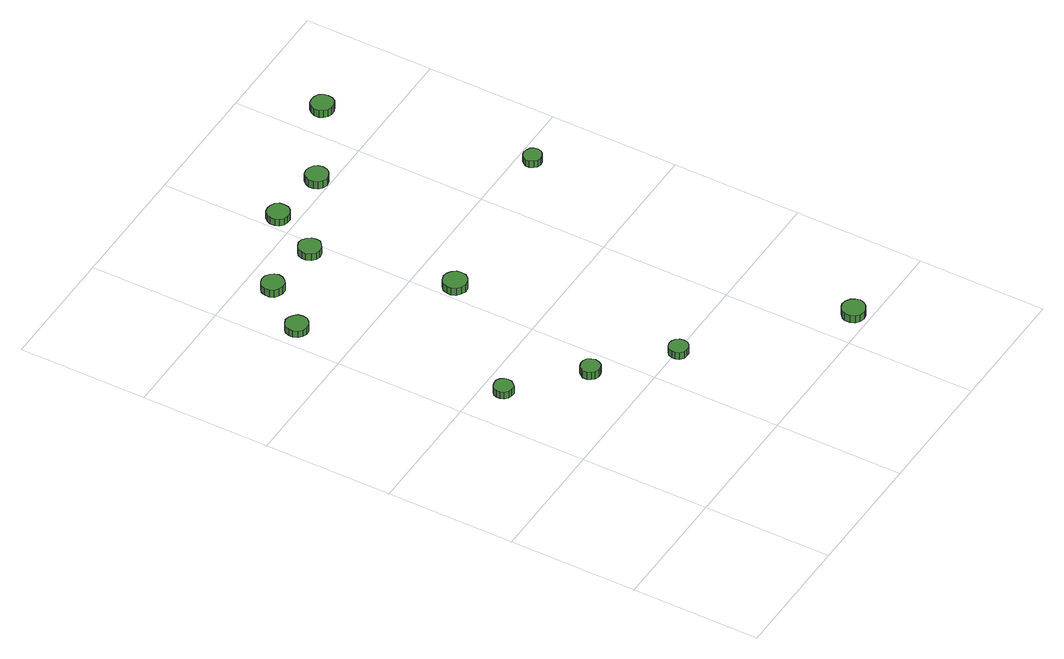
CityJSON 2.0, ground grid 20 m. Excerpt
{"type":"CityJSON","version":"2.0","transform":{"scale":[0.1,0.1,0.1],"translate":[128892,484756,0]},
"CityObjects":{
"tree1":{"type":"SolitaryVegetationObject","attributes":{"function":"something"},"geometry":[{"type":"MultiSurface","lod":"1","boundaries":[[[0,1,2,3,4,5,6,7,8,9,10,11,12,13,14]],[[15,16,17,18,19,20,21,22,23,24,25,26,27,28,29]],[[0,29,28,1]],[[1,28,27,2]],[[2,27,26,3]],[[3,26,25,4]],[[4,25,24,5]],[[5,24,23,6]],[[6,23,22,7]],[[7,22,21,8]],[[8,21,20,9]],[[9,20,19,10]],[[10,19,18,11]],[[11,18,17,12]],[[12,17,16,13]],[[13,16,15,14]],[[14,15,29,0]]]}]},
"tree2":{"type":"SolitaryVegetationObject","attributes":{"function":"something"},"geometry":[{"type":"MultiSurface","lod":"1","boundaries":[[[30,31,32,33,34,35,36,37,38,39,40,41,42,43,44]],[[45,46,47,48,49,50,51,52,53,54,55,56,57,58,59]],[[30,59,58,31]],[[31,58,57,32]],[[32,57,56,33]],[[33,56,55,34]],[[34,55,54,35]],[[35,54,53,36]],[[36,53,52,37]],[[37,52,51,38]],[[38,51,50,39]],[[39,50,49,40]],[[40,49,48,41]],[[41,48,47,42]],[[42,47,46,43]],[[43,46,45,44]],[[44,45,59,30]]]}]},
"tree3":{"type":"SolitaryVegetationObject","attributes":{"function":"something"},"geometry":[{"type":"MultiSurface","lod":"1","boundaries":[[[60,61,62,63,64,65,66,67,68,69,70,71,72,73,74]],[[75,76,77,78,79,80,81,82,83,84,85,86,87,88,89]],[[60,89,88,61]],[[61,88,87,62]],[[62,87,86,63]],[[63,86,85,64]],[[64,85,84,65]],[[65,84,83,66]],[[66,83,82,67]],[[67,82,81,68]],[[68,81,80,69]],[[69,80,79,70]],[[70,79,78,71]],[[71,78,77,72]],[[72,77,76,73]],[[73,76,75,74]],[[74,75,89,60]]]}]},
"tree4":{"type":"SolitaryVegetationObject","attributes":{"function":"something"},"geometry":[{"type":"MultiSurface","lod":"1","boundaries":[[[90,91,92,93,94,95,96,97,98,99,100,101,102,103,104]],[[105,106,107,108,109,110,111,112,113,114,115,116,117,118,119]],[[90,119,118,91]],[[91,118,117,92]],[[92,117,116,93]],[[93,116,115,94]],[[94,115,114,95]],[[95,114,113,96]],[[96,113,112,97]],[[97,112,111,98]],[[98,111,110,99]],[[99,110,109,100]],[[100,109,108,101]],[[101,108,107,102]],[[102,107,106,103]],[[103,106,105,104]],[[104,105,119,90]]]}]},
"tree5":{"type":"SolitaryVegetationObject","attributes":{"function":"something"},"geometry":[{"type":"MultiSurface","lod":"1","boundaries":[[[120,121,122,123,124,125,126,127,128,129,130,131,132,133,134]],[[135,136,137,138,139,140,141,142,143,144,145,146,147,148,149]],[[120,149,148,121]],[[121,148,147,122]],[[122,147,146,123]],[[123,146,145,124]],[[124,145,144,125]],[[125,144,143,126]],[[126,143,142,127]],[[127,142,141,128]],[[128,141,140,129]],[[129,140,139,130]],[[130,139,138,131]],[[131,138,137,132]],[[132,137,136,133]],[[133,136,135,134]],[[134,135,149,120]]]}]},
"tree6":{"type":"SolitaryVegetationObject","attributes":{"function":"something"},"geometry":[{"type":"MultiSurface","lod":"1","boundaries":[[[150,151,152,153,154,155,156,157,158,159,160,161,162,163,164]],[[165,166,167,168,169,170,171,172,173,174,175,176,177,178,179]],[[150,179,178,151]],[[151,178,177,152]],[[152,177,176,153]],[[153,176,175,154]],[[154,175,174,155]],[[155,174,173,156]],[[156,173,172,157]],[[157,172,171,158]],[[158,171,170,159]],[[159,170,169,160]],[[160,169,168,161]],[[161,168,167,162]],[[162,167,166,163]],[[163,166,165,164]],[[164,165,179,150]]]}]},
"tree7":{"type":"SolitaryVegetationObject","attributes":{"function":"something"},"geometry":[{"type":"MultiSurface","lod":"1","boundaries":[[[180,181,182,183,184,185,186,187,188,189,190,191,192,193,194]],[[195,196,197,198,199,200,201,202,203,204,205,206,207,208,209]],[[180,209,208,181]],[[181,208,207,182]],[[182,207,206,183]],[[183,206,205,184]],[[184,205,204,185]],[[185,204,203,186]],[[186,203,202,187]],[[187,202,201,188]],[[188,201,200,189]],[[189,200,199,190]],[[190,199,198,191]],[[191,198,197,192]],[[192,197,196,193]],[[193,196,195,194]],[[194,195,209,180]]]}]},
"tree8":{"type":"SolitaryVegetationObject","attributes":{"function":"something"},"geometry":[{"type":"MultiSurface","lod":"1","boundaries":[[[210,211,212,213,214,215,216,217,218,219,220,221,222,223,224]],[[225,226,227,228,229,230,231,232,233,234,235,236,237,238,239]],[[210,239,238,211]],[[211,238,237,212]],[[212,237,236,213]],[[213,236,235,214]],[[214,235,234,215]],[[215,234,233,216]],[[216,233,232,217]],[[217,232,231,218]],[[218,231,230,219]],[[219,230,229,220]],[[220,229,228,221]],[[221,228,227,222]],[[222,227,226,223]],[[223,226,225,224]],[[224,225,239,210]]]}]},
"tree9":{"type":"SolitaryVegetationObject","attributes":{"function":"something"},"geometry":[{"type":"MultiSurface","lod":"1","boundaries":[[[240,241,242,243,244,245,246,247,248,249,250,251,252,253,254]],[[255,256,257,258,259,260,261,262,263,264,265,266,267,268,269]],[[240,269,268,241]],[[241,268,267,242]],[[242,267,266,243]],[[243,266,265,244]],[[244,265,264,245]],[[245,264,263,246]],[[246,263,262,247]],[[247,262,261,248]],[[248,261,260,249]],[[249,260,259,250]],[[250,259,258,251]],[[251,258,257,252]],[[252,257,256,253]],[[253,256,255,254]],[[254,255,269,240]]]}]},
"tree10":{"type":"SolitaryVegetationObject","attributes":{"function":"something"},"geometry":[{"type":"MultiSurface","lod":"1","boundaries":[[[270,271,272,273,274,275,276,277,278,279,280,281,282,283,284]],[[285,286,287,288,289,290,291,292,293,294,295,296,297,298,299]],[[270,299,298,271]],[[271,298,297,272]],[[272,297,296,273]],[[273,296,295,274]],[[274,295,294,275]],[[275,294,293,276]],[[276,293,292,277]],[[277,292,291,278]],[[278,291,290,279]],[[279,290,289,280]],[[280,289,288,281]],[[281,288,287,282]],[[282,287,286,283]],[[283,286,285,284]],[[284,285,299,270]]]}]},
"tree11":{"type":"SolitaryVegetationObject","attributes":{"function":"something"},"geometry":[{"type":"MultiSurface","lod":"1","boundaries":[[[300,301,302,303,304,305,306,307,308,309,310,311,312,313,314]],[[315,316,317,318,319,320,321,322,323,324,325,326,327,328,329]],[[300,329,328,301]],[[301,328,327,302]],[[302,327,326,303]],[[303,326,325,304]],[[304,325,324,305]],[[305,324,323,306]],[[306,323,322,307]],[[307,322,321,308]],[[308,321,320,309]],[[309,320,319,310]],[[310,319,318,311]],[[311,318,317,312]],[[312,317,316,313]],[[313,316,315,314]],[[314,315,329,300]]]}]},
"tree12":{"type":"SolitaryVegetationObject","attributes":{"function":"something"},"geometry":[{"type":"MultiSurface","lod":"1","boundaries":[[[330,331,332,333,334,335,336,337,338,339,340,341,342,343,344]],[[345,346,347,348,349,350,351,352,353,354,355,356,357,358,359]],[[330,359,358,331]],[[331,358,357,332]],[[332,357,356,333]],[[333,356,355,334]],[[334,355,354,335]],[[335,354,353,336]],[[336,353,352,337]],[[337,352,351,338]],[[338,351,350,339]],[[339,350,349,340]],[[340,349,348,341]],[[341,348,347,342]],[[342,347,346,343]],[[343,346,345,344]],[[344,345,359,330]]]}]}
},
"vertices":[
[81,369,17],[80,375,17],[76,380,17],[71,383,17],[65,383,17],[59,381,17],[54,377,17],[52,372,17],[52,366,17],[54,360,17],[59,356,17],[65,354,17],[71,354,17],[76,358,17],[80,363,17],[80,363,5],[76,358,5],[71,354,5],[65,354,5],[59,356,5],[54,360,5],[52,366,5],[52,372,5],[54,377,5],[59,381,5],[65,383,5],[71,383,5],[76,380,5],[80,375,5],[81,369,5],
[42,681,25],[41,689,25],[36,694,25],[30,698,25],[23,699,25],[16,696,25],[11,692,25],[8,685,25],[8,678,25],[11,671,25],[16,667,25],[23,664,25],[30,665,25],[36,669,25],[41,674,25],[41,674,13],[36,669,13],[30,665,13],[23,664,13],[16,667,13],[11,671,13],[8,678,13],[8,685,13],[11,692,13],[16,696,13],[23,699,13],[30,698,13],[36,694,13],[41,689,13],[42,681,13],
[179,284,17],[177,290,17],[174,295,17],[168,298,17],[162,298,17],[156,296,17],[152,292,17],[149,287,17],[149,280,17],[152,275,17],[156,271,17],[162,269,17],[168,269,17],[174,272,17],[177,277,17],[177,277,4],[174,272,4],[168,269,4],[162,269,4],[156,271,4],[152,275,4],[149,280,4],[149,287,4],[152,292,4],[156,296,4],[162,298,4],[168,298,4],[174,295,4],[177,290,4],[179,284,4],
[101,755,24],[99,762,24],[95,767,24],[89,771,24],[81,772,24],[75,770,24],[69,765,24],[66,758,24],[66,751,24],[69,744,24],[75,740,24],[81,737,24],[89,738,24],[95,742,24],[99,748,24],[99,748,11],[95,742,11],[89,738,11],[81,737,11],[75,740,11],[69,744,11],[66,751,11],[66,758,11],[69,765,11],[75,770,11],[81,772,11],[89,771,11],[95,767,11],[99,762,11],[101,755,11],
[277,197,17],[276,203,17],[272,208,17],[267,211,17],[261,212,17],[255,210,17],[250,206,17],[248,200,17],[248,194,17],[250,189,17],[255,184,17],[261,183,17],[267,183,17],[272,186,17],[276,191,17],[276,191,5],[272,186,5],[267,183,5],[261,183,5],[255,184,5],[250,189,5],[248,194,5],[248,200,5],[250,206,5],[255,210,5],[261,212,5],[267,211,5],[272,208,5],[276,203,5],[277,197,5],
[230,533,29],[229,540,29],[224,546,29],[218,550,29],[210,551,29],[203,548,29],[197,543,29],[194,536,29],[194,529,29],[197,522,29],[203,517,29],[210,514,29],[218,515,29],[224,519,29],[229,525,29],[229,525,16],[224,519,16],[218,515,16],[210,514,16],[203,517,16],[197,522,16],[194,529,16],[194,536,16],[197,543,16],[203,548,16],[210,551,16],[218,550,16],[224,546,16],[229,540,16],[230,533,16],
[191,747,25],[190,754,25],[185,760,25],[179,764,25],[172,765,25],[165,762,25],[160,758,25],[157,751,25],[157,744,25],[160,737,25],[165,732,25],[172,730,25],[179,731,25],[185,735,25],[190,740,25],[190,740,13],[185,735,13],[179,731,13],[172,730,13],[165,732,13],[160,737,13],[157,744,13],[157,751,13],[160,758,13],[165,762,13],[172,765,13],[179,764,13],[185,760,13],[190,754,13],[191,747,13],
[232,823,24],[231,830,24],[227,836,24],[220,839,24],[213,840,24],[206,838,24],[201,833,24],[198,826,24],[198,819,24],[201,813,24],[206,808,24],[213,806,24],[220,806,24],[227,810,24],[231,816,24],[231,816,12],[227,810,12],[220,806,12],[213,806,12],[206,808,12],[201,813,12],[198,819,12],[198,826,12],[201,833,12],[206,838,12],[213,840,12],[220,839,12],[227,836,12],[231,830,12],[232,823,12],
[475,25,17],[473,32,17],[469,38,17],[462,42,17],[455,43,17],[448,40,17],[442,35,17],[439,29,17],[439,21,17],[442,14,17],[448,9,17],[455,7,17],[462,8,17],[469,12,17],[473,18,17],[473,18,4],[469,12,4],[462,8,4],[455,7,4],[448,9,4],[442,14,4],[439,21,4],[439,29,4],[442,35,4],[448,40,4],[455,43,4],[462,42,4],[469,38,4],[473,32,4],[475,25,4],
[326,815,26],[325,822,26],[321,827,26],[314,831,26],[307,832,26],[300,830,26],[295,825,26],[292,818,26],[292,811,26],[295,804,26],[300,800,26],[307,797,26],[314,798,26],[321,802,26],[325,808,26],[325,808,13],[321,802,13],[314,798,13],[307,797,13],[300,800,13],[295,804,13],[292,811,13],[292,818,13],[295,825,13],[300,830,13],[307,832,13],[314,831,13],[321,827,13],[325,822,13],[326,815,13],
[507,570,30],[506,576,30],[503,580,30],[497,583,30],[492,584,30],[486,582,30],[482,578,30],[479,573,30],[479,567,30],[482,562,30],[486,558,30],[492,556,30],[497,557,30],[503,560,30],[506,564,30],[506,564,18],[503,560,18],[497,557,18],[492,556,18],[486,558,18],[482,562,18],[479,567,18],[479,573,18],[482,578,18],[486,582,18],[492,584,18],[497,583,18],[503,580,18],[506,576,18],[507,570,18],
[458,883,27],[457,890,27],[453,896,27],[446,899,27],[439,900,27],[432,898,27],[427,893,27],[424,886,27],[424,879,27],[427,873,27],[432,868,27],[439,866,27],[446,866,27],[453,870,27],[457,876,27],[457,876,14],[453,870,14],[446,866,14],[439,866,14],[432,868,14],[427,873,14],[424,879,14],[424,886,14],[427,893,14],[432,898,14],[439,900,14],[446,899,14],[453,896,14],[457,890,14],[458,883,14]
]}
